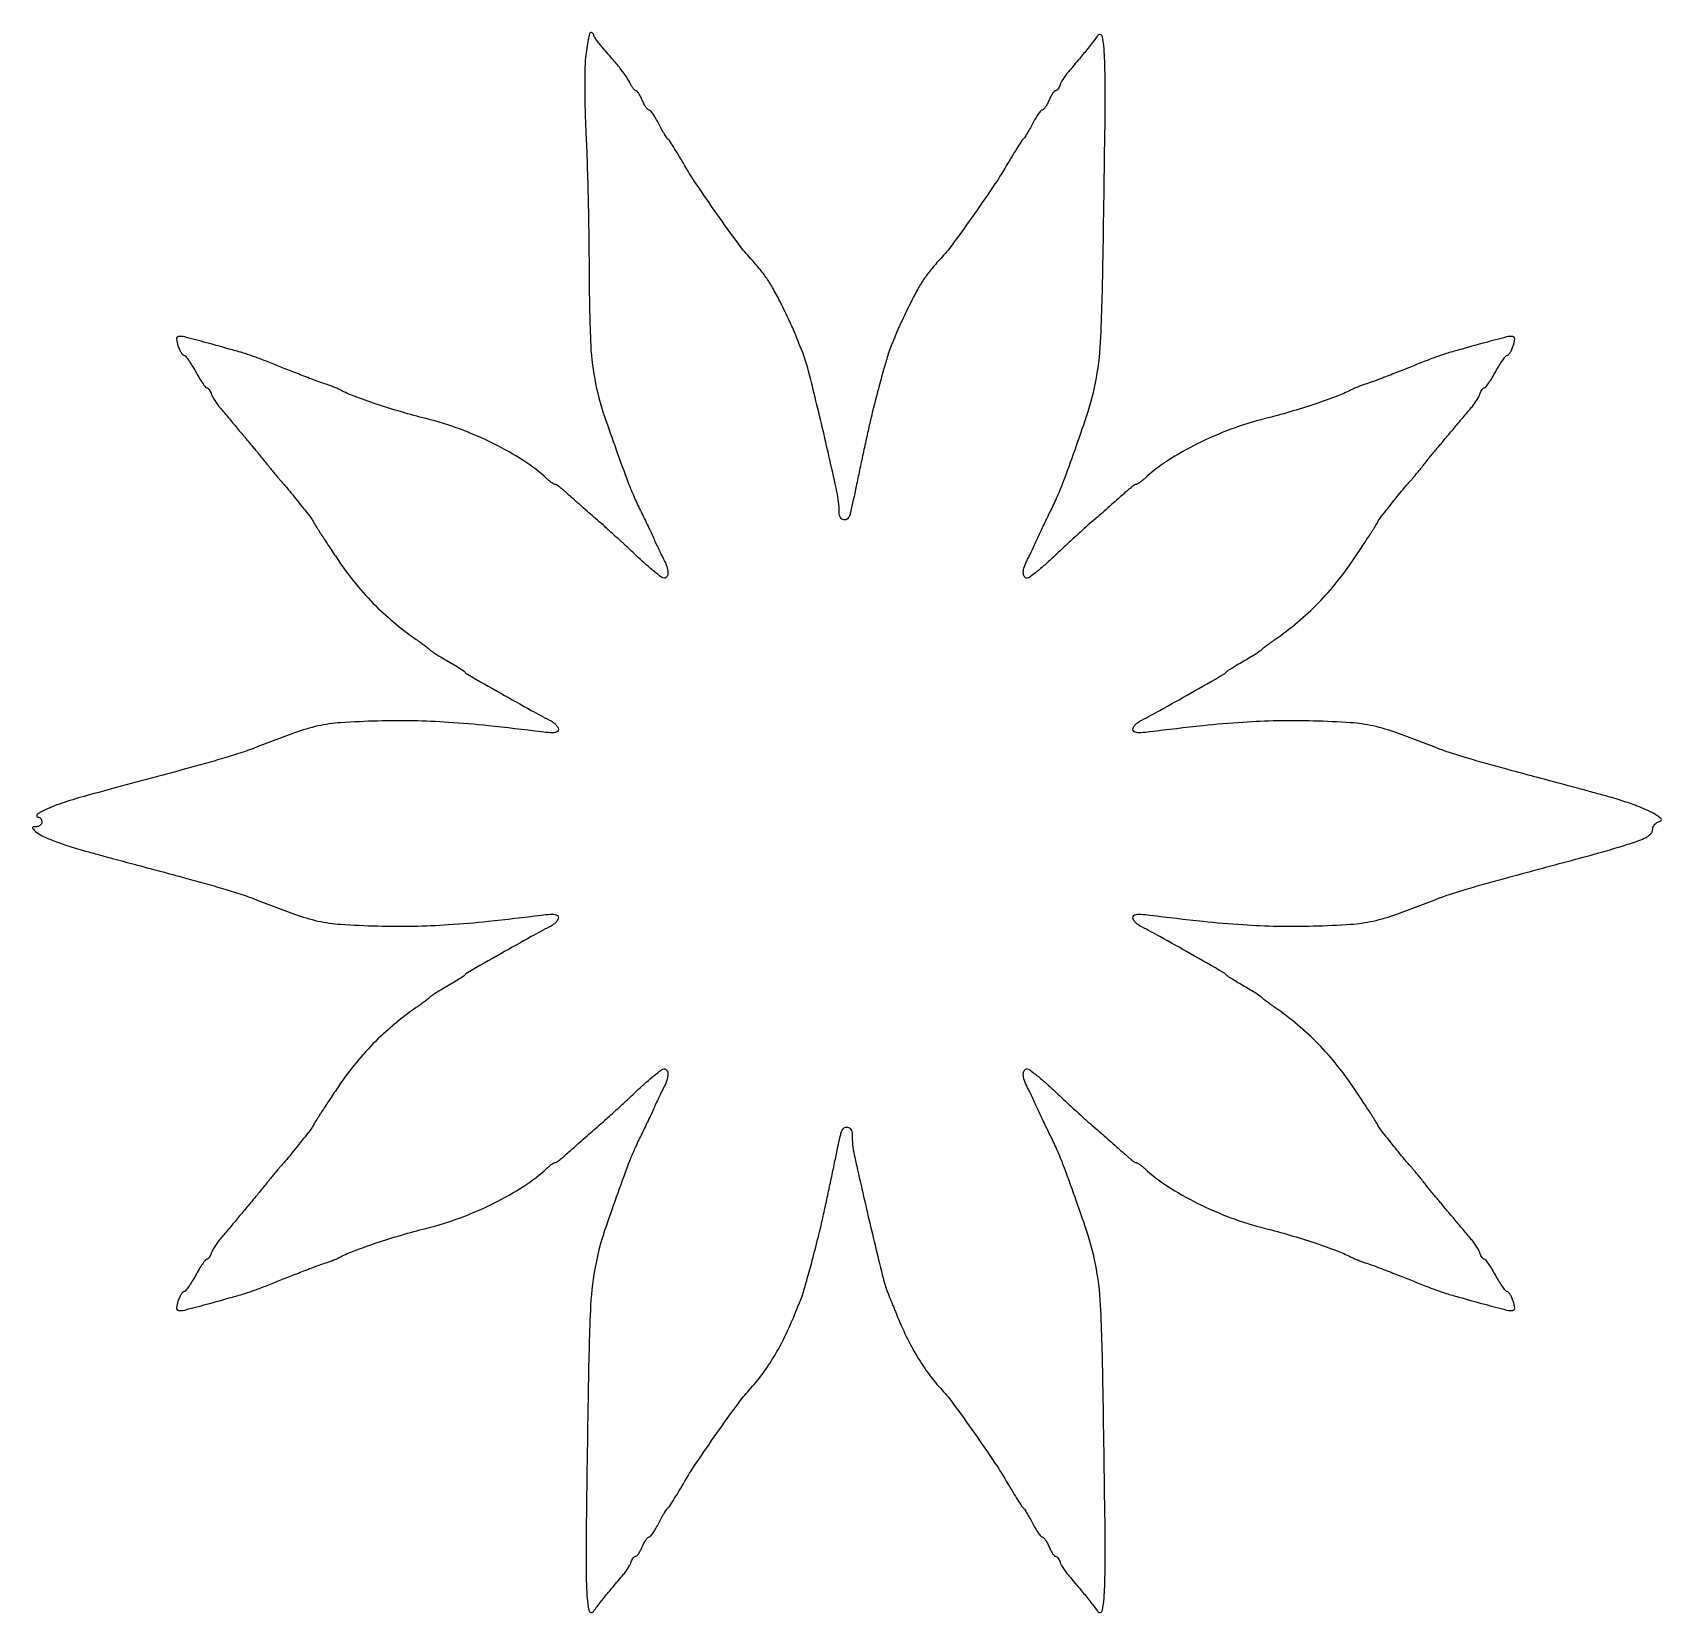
# Model space of a CAD drawing. Extents: x 0 to 505, y 1 to 490.
import ezdxf

# ---------------------------------------------------------------- set-up
doc = ezdxf.new("R2010")
doc.units = 0

msp = doc.modelspace()

# ---------------------------------------------------------------- linework, layer by layer
msp.add_lwpolyline([(171.441443, 482.25, 0.018933), (171.215229, 478.211293, 0.005744), (171.174706, 472.076563, 0.005743), (171.287371, 465.194102, 0.006229), (171.55738, 458.5, -0.005481), (171.891698, 450.508465, -0.00204), (172.192638, 439.26875, -0.002021), (172.421265, 427.009832, -0.002442), (172.533176, 415.5, 0.007612), (172.954313, 394.513025, 0.037326), (174.254316, 382.732303, 0.036174), (177.305233, 371.115973, 0.006871), (184.665141, 350.5, 0.009586), (185.396742, 348.645787, 0.004944), (186.379246, 346.353125, 0.004912), (187.43662, 344.014194, 0.007411), (188.40766, 342, -0.003108), (189.400032, 339.986046, -0.00202), (190.522988, 337.646875, -0.00203), (191.600669, 335.354608, -0.00386), (192.446057, 333.5, 0.003492), (193.231154, 331.774289, 0.002661), (194.114049, 329.895302, 0.00269), (194.960409, 328.143041, 0.006315), (195.616107, 326.845708, -0.036101), (196.605044, 324.560575, -0.078499), (196.945544, 322.684969, -0.145464), (196.618527, 321.484684, -0.260051), (195.75, 321.002202, -0.165292), (194.973938, 321.267489, -0.006724), (192.621703, 323.132798, -0.011128), (189.875475, 325.474973, -0.007594), (186.855799, 328.252202, 0.002666), (183.585161, 331.320286, 0.002223), (180.078435, 334.545959, 0.002243), (176.842962, 337.469197, 0.00611), (174.518332, 339.5, -0.002267), (172.462091, 341.268659, -0.001586), (170.160192, 343.279687, -0.0016), (167.966797, 345.220708, -0.003335), (166.272654, 346.75, 0.00876), (164.862859, 347.99512, 0.01253), (163.566492, 349.045313, 0.008452), (162.458772, 349.868183, 0.156767), (162.048682, 350, -0.132969), (161.678875, 350.100116, -0.018657), (161.004941, 350.52837, -0.020219), (160.230013, 351.109958, -0.015936), (159.438561, 351.798707, 0.043897), (152.264299, 357.369631, 0.027747), (143.047109, 362.610859, 0.02643), (132.677899, 367.101759, 0.027275), (122, 370.420341, -0.009857), (114.396724, 372.49601, -0.008821), (106.59243, 374.943192, -0.008607), (99.726031, 377.362152, -0.032517), (95.568391, 379.223515, 0.016839), (94.645397, 379.671963, 0.008402), (93.449728, 380.180017, 0.00833), (92.192712, 380.665158, 0.012147), (91.068391, 381.046978, -0.011577), (88.909064, 381.777546, -0.004372), (85.92388, 382.894839, -0.002407), (81.294444, 384.699466, -0.00044), (72.75, 388.086392, 0.006471), (68.99118, 389.524136, 0.012701), (65.958605, 390.552665, 0.007688), (62.042743, 391.705055, 0.001106), (54, 393.919007, 0.003566), (47.246164, 395.71045, 0.089139), (45.338573, 395.852519, 0.407291), (44.708555, 395.095015, 0.064), (45.149845, 393, 0.023364), (45.611653, 391.850955, 0.033077), (46.135125, 390.88125, 0.034762), (46.646414, 390.180923, 0.221173), (47.035413, 390, -0.228543), (47.485136, 389.78311, -0.013296), (48.427889, 388.53125, -0.018013), (49.492851, 386.915868, -0.012102), (50.596517, 385, 0.011153), (51.695407, 383.084022, 0.016756), (52.745733, 381.46875, 0.011686), (53.673339, 380.205637, 0.232561), (54.091541, 380, -0.184814), (54.430366, 379.870332, -0.052831), (54.814026, 379.445251, -0.045489), (55.178318, 378.834402, -0.034889), (55.464614, 378.111493, 0.046531), (55.846497, 377.209077, 0.01745), (56.539469, 376.021518, 0.01711), (57.388894, 374.77278, 0.019909), (58.282001, 373.648631, -0.00184), (59.343405, 372.407486, -0.000825), (60.729713, 370.768809, -0.000817), (62.189257, 369.032023, -0.001112), (63.5, 367.460033, 0.000677), (64.795016, 365.904155, 0.000528), (66.20625, 364.216929, 0.000533), (67.524241, 362.647959, 0.001299), (68.5, 361.494999, -0.003681), (69.443523, 360.369299, -0.001732), (70.646875, 358.901612, -0.001716), (71.896797, 357.355497, -0.002417), (73, 355.967557, 0.003076), (74.038343, 354.664748, 0.003092), (75.090871, 353.377056, 0.003018), (76.022216, 352.265622, 0.012391), (76.607221, 351.60966, -0.016522), (78.848943, 349.053841, -0.003509), (82.571652, 344.449929, -0.001526), (86.440656, 339.565291, -0.067414), (87.100966, 338.444019, 0.04295), (87.449342, 337.78043, 0.000997), (89.363809, 334.80198, 0.002209), (91.630808, 331.32431, 0.001495), (94.243916, 327.379887, 0.021944), (99.676602, 319.959573, 0.024292), (105.567619, 313.302512, 0.024677), (111.986803, 307.340942, 0.024231), (119, 302.002192, -0.005205), (120.376923, 301.034462, -0.006734), (121.61875, 300.116616, -0.005212), (122.637921, 299.325001, -0.05826), (123, 298.961615, 0.07998), (123.397411, 298.595839, 0.0044), (124.821875, 297.671608, 0.006728), (126.548256, 296.605312, 0.004861), (128.5, 295.461447, -0.005077), (130.451731, 294.31646, -0.007013), (132.178125, 293.246741, -0.004633), (133.60071, 292.318735, -0.082179), (134, 291.945806, 0.099692), (134.829387, 291.223446, 0.000433), (145.168223, 285.345752, 0.002218), (154.608043, 280.045195, 0.009759), (160.25, 277.052609, -0.039391), (161.302269, 276.411926, -0.044907), (162.192187, 275.638616, -0.05024), (162.807861, 274.853861, -0.142159), (163, 274.191729, -0.203752), (162.708463, 273.506009, -0.154177), (161.967938, 273.138334, -0.059515), (160.514377, 273.085963, -0.0101), (157.75, 273.371919, 0.004313), (141.316046, 275.264367, 0.009937), (128.922059, 276.334748, 0.012136), (118.148107, 276.787561, 0.010985), (107, 276.740331, 0.009807), (95.53969, 276.214881, 0.038403), (88.53294, 275.211764, 0.032858), (81.259031, 273.083381, 0.005853), (68, 268.061493, -0.016534), (64.943356, 266.97785, -0.003792), (59.709375, 265.358513, -0.003916), (53.646094, 263.58453, -0.003809), (47.5, 261.888952, 0.000115), (38.092118, 259.368159, 0.000366), (31.797699, 257.675105, 0.000386), (25.68, 256.019721, 0.00014), (17, 253.661214, 0.013714), (9.879181, 251.512852, 0.023151), (4.059187, 249.277317, 0.065988), (1.536606, 247.748651, 0.70826), (1.8, 247, -0.124206), (2.257657, 246.884532, -0.10078), (2.6475, 246.559375, -0.090584), (2.909471, 246.073004, -0.078509), (3, 245.5, -0.113529), (2.868382, 244.927806, -0.100281), (2.496429, 244.440625, -0.093977), (1.940316, 244.113723, -0.086218), (1.285714, 244, 0.021592), (0.339011, 243.959099, 0.340283), (0.11572, 243.754255, 0.233506), (0.21764, 243.40807, 0.012588), (1.035714, 242.56489, 0.082559), (2.856197, 241.290916, 0.017396), (6.426763, 239.734536, 0.016368), (11.035073, 238.086041, 0.010383), (16.5, 236.455015, 0.000861), (20.542527, 235.346875, 0.000724), (24.829344, 234.186372, 0.00031), (31.552675, 232.381183, 0.000032), (47.5, 228.111048, -0.003809), (53.646094, 226.41547, -0.003916), (59.709375, 224.641487, -0.003792), (64.943356, 223.02215, -0.016534), (68, 221.938507, 0.005853), (81.259031, 216.916619, 0.032858), (88.53294, 214.788236, 0.038403), (95.53969, 213.785119, 0.009807), (107, 213.259669, 0.010985), (118.148107, 213.212439, 0.012136), (128.922059, 213.665252, 0.009937), (141.316046, 214.735633, 0.004313), (157.75, 216.628081, -0.0101), (160.514377, 216.914037, -0.059515), (161.967938, 216.861666, -0.154177), (162.708463, 216.493991, -0.203752), (163, 215.808271, -0.142159), (162.807861, 215.146139, -0.05024), (162.192187, 214.361384, -0.044907), (161.302269, 213.588074, -0.039391), (160.25, 212.947391, 0.009759), (154.608043, 209.954805, 0.002218), (145.168223, 204.654248, 0.000433), (134.829387, 198.776554, 0.099692), (134, 198.054194, -0.082179), (133.60071, 197.681265, -0.004633), (132.178125, 196.753259, -0.007013), (130.451731, 195.68354, -0.005077), (128.5, 194.538553, 0.004861), (126.548256, 193.394688, 0.006728), (124.821875, 192.328392, 0.0044), (123.397411, 191.404161, 0.07998), (123, 191.038385, -0.05826), (122.637921, 190.674999, -0.005212), (121.61875, 189.883384, -0.006734), (120.376923, 188.965538, -0.005205), (119, 187.997808, 0.024231), (111.986803, 182.659058, 0.024677), (105.567619, 176.697488, 0.024292), (99.676602, 170.040427, 0.021944), (94.243916, 162.620113, 0.001495), (91.630808, 158.67569, 0.002209), (89.363809, 155.19802, 0.000997), (87.449342, 152.21957, 0.04295), (87.100966, 151.555981, -0.067414), (86.440656, 150.434709, -0.001526), (82.571652, 145.550071, -0.003509), (78.848943, 140.946159, -0.016522), (76.607221, 138.39034, 0.012391), (76.022216, 137.734378, 0.003018), (75.090871, 136.622944, 0.003092), (74.038343, 135.335252, 0.003076), (73, 134.032443, -0.002417), (71.896797, 132.644503, -0.001716), (70.646875, 131.098388, -0.001732), (69.443523, 129.630701, -0.003681), (68.5, 128.505001, 0.001299), (67.524241, 127.352041, 0.000533), (66.20625, 125.783071, 0.000528), (64.795016, 124.095845, 0.000677), (63.5, 122.539967, -0.001112), (62.189257, 120.967977, -0.000817), (60.729713, 119.231191, -0.000825), (59.343405, 117.592514, -0.00184), (58.282001, 116.351369, 0.019909), (57.388894, 115.22722, 0.01711), (56.539469, 113.978482, 0.01745), (55.846497, 112.790923, 0.046531), (55.464614, 111.888507, -0.034889), (55.178318, 111.165598, -0.045489), (54.814026, 110.554749, -0.052831), (54.430366, 110.129668, -0.184814), (54.091541, 110, 0.232561), (53.673339, 109.794363, 0.011686), (52.745733, 108.53125, 0.016756), (51.695407, 106.915978, 0.011153), (50.596517, 105, -0.012102), (49.492851, 103.084132, -0.018013), (48.427889, 101.46875, -0.013296), (47.485136, 100.21689, -0.228543), (47.035413, 100, 0.221173), (46.646414, 99.819077, 0.034762), (46.135125, 99.11875, 0.033077), (45.611653, 98.149045, 0.023364), (45.149845, 97, 0.064), (44.708555, 94.904985, 0.407291), (45.338573, 94.147481, 0.089139), (47.246164, 94.28955, 0.003566), (54, 96.080993, 0.001106), (62.042743, 98.294945, 0.007688), (65.958605, 99.447335, 0.012701), (68.99118, 100.475864, 0.006471), (72.75, 101.913608, -0.00044), (81.294444, 105.300534, -0.002407), (85.92388, 107.105161, -0.004372), (88.909064, 108.222454, -0.011577), (91.068391, 108.953022, 0.012147), (92.192712, 109.334842, 0.00833), (93.449728, 109.819983, 0.008402), (94.645397, 110.328037, 0.016839), (95.568391, 110.776485, -0.032517), (99.726031, 112.637848, -0.008607), (106.59243, 115.056808, -0.008821), (114.396724, 117.50399, -0.009857), (122, 119.579659, 0.027275), (132.677899, 122.898241, 0.02643), (143.047109, 127.389141, 0.027747), (152.264299, 132.630369, 0.043897), (159.438561, 138.201293, -0.015936), (160.230013, 138.890042, -0.020219), (161.004941, 139.47163, -0.018657), (161.678875, 139.899884, -0.132969), (162.048682, 140, 0.156767), (162.458772, 140.131817, 0.008452), (163.566492, 140.954688, 0.01253), (164.862859, 142.00488, 0.00876), (166.272654, 143.25, -0.003335), (167.966797, 144.779292, -0.0016), (170.160192, 146.720313, -0.001586), (172.462091, 148.731341, -0.002267), (174.518332, 150.5, 0.00611), (176.842962, 152.530803, 0.002243), (180.078435, 155.454041, 0.002223), (183.585161, 158.679714, 0.002666), (186.855799, 161.747798, -0.007594), (189.875475, 164.525027, -0.011128), (192.621703, 166.867202, -0.006724), (194.973938, 168.732511, -0.165292), (195.75, 168.997798, -0.260051), (196.618527, 168.515316, -0.145464), (196.945544, 167.315031, -0.078499), (196.605044, 165.439425, -0.036101), (195.616107, 163.154292, 0.006315), (194.960409, 161.856959, 0.00269), (194.114049, 160.104698, 0.002661), (193.231154, 158.225711, 0.003492), (192.446057, 156.5, -0.00386), (191.600669, 154.645392, -0.00203), (190.522988, 152.353125, -0.00202), (189.400032, 150.013954, -0.003108), (188.40766, 148, 0.007411), (187.43662, 145.985806, 0.004912), (186.379246, 143.646875, 0.004944), (185.396742, 141.354213, 0.009586), (184.665141, 139.5, 0.007599), (177.340012, 118.886644, 0.037636), (174.284406, 106.969981, 0.034283), (172.916732, 94.264499, 0.005614), (172.237057, 69.523509, 0.000843), (171.602142, 25.896153, 0.00971), (171.714433, 8.758148, 0.035332), (172.433687, 1.336114, 0.691789), (174.016395, 1.026528, -0.026353), (175.002901, 2.44928, -0.004924), (176.971848, 4.94061, -0.004673), (179.55775, 8.086527, -0.002621), (182.756026, 11.863744, 0.017979), (183.660878, 13.001467, 0.016243), (184.514244, 14.239662, 0.016513), (185.205833, 15.398829, 0.048664), (185.573413, 16.25, -0.039392), (185.848047, 16.919731, -0.049351), (186.208192, 17.485938, -0.057623), (186.594966, 17.876707, -0.170478), (186.946067, 18, 0.215174), (187.334112, 18.175101, 0.03068), (187.884068, 18.88125, 0.030353), (188.46488, 19.850942, 0.021572), (189, 21, -0.02282), (189.538575, 22.148978, -0.031757), (190.129757, 23.11875, -0.032801), (190.693406, 23.820739, -0.210189), (191.100996, 24, 0.223723), (191.543775, 24.208558, 0.018427), (192.340141, 25.248437, 0.021873), (193.226135, 26.621735, 0.015003), (194.11401, 28.25, -0.007746), (194.990409, 29.914238, -0.01028), (195.841697, 31.398437, -0.007859), (196.59379, 32.605989, -0.094924), (196.969806, 33, 0.093359), (197.38458, 33.431932, 0.003206), (198.659178, 35.409375, 0.005913), (200.127753, 37.781671, 0.004083), (201.736283, 40.5, -0.016501), (205.722533, 46.870149, -0.005173), (212.101467, 56.144412, -0.004465), (218.561265, 65.159034, -0.028554), (222.127965, 69.5, 0.027584), (226.130867, 74.352665, 0.023262), (229.825266, 79.893534, 0.021852), (233.20523, 86.112248, 0.01811), (236.264074, 93, -0.000755), (236.708782, 94.103055, -0.000518), (237.216463, 95.353125, -0.000522), (237.707832, 96.55585, -0.001061), (238.097054, 97.5, 0.025901), (238.864428, 99.66005, 0.004035), (240.123306, 104.013469, 0.003889), (241.682922, 109.74579, 0.001959), (243.565754, 117, 0.006277), (244.274333, 119.927524, 0.001723), (245.316567, 124.55625, 0.001741), (246.461556, 129.810942, 0.001816), (247.55363, 135, -0.000975), (248.57952, 139.915607, -0.00133), (249.524662, 144.342188, -0.000868), (250.334915, 148.056974, -0.01531), (250.635868, 149.25, -0.128214), (251.429243, 150.595552, -0.243874), (252.597186, 150.962724, -0.232403), (253.615187, 150.219678, -0.121487), (254, 148.659296, 0.054035), (254.680204, 142.38351, 0.003167), (258.920655, 123.620172, 0.003953), (263.355958, 105.217443, 0.0372), (265.902946, 97.5, -0.001061), (266.292168, 96.55585, -0.000522), (266.783537, 95.353125, -0.000518), (267.291218, 94.103055, -0.000755), (267.735926, 93, 0.01811), (270.79477, 86.112248, 0.021852), (274.174734, 79.893534, 0.023262), (277.869133, 74.352665, 0.027584), (281.872035, 69.5, -0.028554), (285.438735, 65.159034, -0.004465), (291.898533, 56.144412, -0.005173), (298.277467, 46.870149, -0.016501), (302.263717, 40.5, 0.004083), (303.872247, 37.781671, 0.005913), (305.340822, 35.409375, 0.003206), (306.61542, 33.431932, 0.093359), (307.030194, 33, -0.094924), (307.40621, 32.605989, -0.007859), (308.158303, 31.398437, -0.01028), (309.009591, 29.914238, -0.007746), (309.88599, 28.25, 0.015003), (310.773865, 26.621735, 0.021873), (311.659859, 25.248437, 0.018427), (312.456225, 24.208558, 0.223723), (312.899004, 24, -0.210189), (313.306594, 23.820739, -0.032801), (313.870243, 23.11875, -0.031757), (314.461425, 22.148978, -0.02282), (315, 21, 0.021572), (315.53512, 19.850942, 0.030353), (316.115932, 18.88125, 0.03068), (316.665888, 18.175101, 0.215174), (317.053933, 18, -0.170478), (317.405034, 17.876707, -0.057623), (317.791808, 17.485938, -0.049351), (318.151953, 16.919731, -0.039392), (318.426587, 16.25, 0.048664), (318.794167, 15.398829, 0.016513), (319.485756, 14.239662, 0.016243), (320.339122, 13.001467, 0.017979), (321.243974, 11.863744, -0.002621), (324.44225, 8.086527, -0.004673), (327.028152, 4.94061, -0.004924), (328.997099, 2.44928, -0.026353), (329.983605, 1.026528, 0.691789), (331.566313, 1.336114, 0.035332), (332.285567, 8.758148, 0.00971), (332.397858, 25.896153, 0.000843), (331.762943, 69.523509, 0.005614), (331.083268, 94.264499, 0.034283), (329.715594, 106.969981, 0.037636), (326.659988, 118.886644, 0.007599), (319.334859, 139.5, 0.009586), (318.603258, 141.354213, 0.004944), (317.620754, 143.646875, 0.004912), (316.56338, 145.985806, 0.007411), (315.59234, 148, -0.003108), (314.599968, 150.013954, -0.00202), (313.477012, 152.353125, -0.00203), (312.399331, 154.645392, -0.00386), (311.553943, 156.5, 0.003492), (310.768846, 158.225711, 0.002661), (309.885951, 160.104698, 0.00269), (309.039591, 161.856959, 0.006315), (308.383893, 163.154292, -0.036101), (307.394956, 165.439425, -0.078499), (307.054456, 167.315031, -0.145464), (307.381473, 168.515316, -0.260051), (308.25, 168.997798, -0.165292), (309.026062, 168.732511, -0.006724), (311.378297, 166.867202, -0.011128), (314.124525, 164.525027, -0.007594), (317.144201, 161.747798, 0.002666), (320.414839, 158.679714, 0.002223), (323.921565, 155.454041, 0.002243), (327.157038, 152.530803, 0.00611), (329.481668, 150.5, -0.002267), (331.537909, 148.731341, -0.001586), (333.839808, 146.720313, -0.0016), (336.033203, 144.779292, -0.003335), (337.727346, 143.25, 0.00876), (339.137141, 142.00488, 0.01253), (340.433508, 140.954688, 0.008452), (341.541228, 140.131817, 0.156767), (341.951318, 140, -0.132969), (342.321125, 139.899884, -0.018657), (342.995059, 139.47163, -0.020219), (343.769987, 138.890042, -0.015936), (344.561439, 138.201293, 0.043897), (351.735701, 132.630369, 0.027747), (360.952891, 127.389141, 0.02643), (371.322101, 122.898241, 0.027275), (382, 119.579659, -0.009857), (389.603276, 117.50399, -0.008821), (397.40757, 115.056808, -0.008607), (404.273969, 112.637848, -0.032517), (408.431609, 110.776485, 0.016839), (409.354603, 110.328037, 0.008402), (410.550272, 109.819983, 0.00833), (411.807288, 109.334842, 0.012147), (412.931609, 108.953022, -0.011577), (415.090936, 108.222454, -0.004372), (418.07612, 107.105161, -0.002407), (422.705556, 105.300534, -0.00044), (431.25, 101.913608, 0.006471), (435.00882, 100.475864, 0.012701), (438.041395, 99.447335, 0.007688), (441.957257, 98.294945, 0.001106), (450, 96.080993, 0.003566), (456.753836, 94.28955, 0.089139), (458.661427, 94.147481, 0.407291), (459.291445, 94.904985, 0.064), (458.850155, 97, 0.023364), (458.388347, 98.149045, 0.033077), (457.864875, 99.11875, 0.034762), (457.353586, 99.819077, 0.221173), (456.964587, 100, -0.228543), (456.514864, 100.21689, -0.013296), (455.572111, 101.46875, -0.018013), (454.507149, 103.084132, -0.012102), (453.403483, 105, 0.011153), (452.304593, 106.915978, 0.016756), (451.254267, 108.53125, 0.011686), (450.326661, 109.794363, 0.232561), (449.908459, 110, -0.184814), (449.569634, 110.129668, -0.052831), (449.185974, 110.554749, -0.045489), (448.821682, 111.165598, -0.034889), (448.535386, 111.888507, 0.046531), (448.153503, 112.790923, 0.01745), (447.460531, 113.978482, 0.01711), (446.611106, 115.22722, 0.019909), (445.717999, 116.351369, -0.00184), (444.656595, 117.592514, -0.000825), (443.270287, 119.231191, -0.000817), (441.810743, 120.967977, -0.001112), (440.5, 122.539967, 0.000677), (439.204984, 124.095845, 0.000528), (437.79375, 125.783071, 0.000533), (436.475759, 127.352041, 0.001299), (435.5, 128.505001, -0.003681), (434.556477, 129.630701, -0.001732), (433.353125, 131.098388, -0.001716), (432.103203, 132.644503, -0.002417), (431, 134.032443, 0.003076), (429.961657, 135.335252, 0.003092), (428.909129, 136.622944, 0.003018), (427.977784, 137.734378, 0.012391), (427.392779, 138.39034, -0.016522), (425.151057, 140.946159, -0.003509), (421.428348, 145.550071, -0.001526), (417.559344, 150.434709, -0.067414), (416.899034, 151.555981, 0.04295), (416.550658, 152.21957, 0.000997), (414.636191, 155.19802, 0.002209), (412.369192, 158.67569, 0.001495), (409.756084, 162.620113, 0.021944), (404.323398, 170.040427, 0.024292), (398.432381, 176.697488, 0.024677), (392.013197, 182.659058, 0.024231), (385, 187.997808, -0.005205), (383.623077, 188.965538, -0.006734), (382.38125, 189.883384, -0.005212), (381.362079, 190.674999, -0.05826), (381, 191.038385, 0.07998), (380.602589, 191.404161, 0.0044), (379.178125, 192.328392, 0.006728), (377.451744, 193.394688, 0.004861), (375.5, 194.538553, -0.005077), (373.548269, 195.68354, -0.007013), (371.821875, 196.753259, -0.004633), (370.39929, 197.681265, -0.082179), (370, 198.054194, 0.099692), (369.170613, 198.776554, 0.000433), (358.831777, 204.654248, 0.002218), (349.391957, 209.954805, 0.009759), (343.75, 212.947391, -0.039391), (342.697731, 213.588074, -0.044907), (341.807813, 214.361384, -0.05024), (341.192139, 215.146139, -0.142159), (341, 215.808271, -0.203752), (341.291537, 216.493991, -0.154177), (342.032062, 216.861666, -0.059515), (343.485623, 216.914037, -0.0101), (346.25, 216.628081, 0.004313), (362.683954, 214.735633, 0.009937), (375.077941, 213.665252, 0.012136), (385.851893, 213.212439, 0.010985), (397, 213.259669, 0.009807), (408.46031, 213.785119, 0.038403), (415.46706, 214.788236, 0.032858), (422.740969, 216.916619, 0.005853), (436, 221.938507, -0.016534), (439.056644, 223.02215, -0.003792), (444.290625, 224.641487, -0.003916), (450.353906, 226.41547, -0.003809), (456.5, 228.111048, 0.000356), (476.905577, 233.589157, 0.002659), (486.581134, 236.249327, 0.005634), (492.575458, 238.00482, 0.011366), (497.25, 239.54816, 0.020797), (499.385227, 240.408952, 0.051349), (500.842841, 241.257919, 0.076805), (501.70691, 242.118407, 0.159884), (502, 243.01155, -0.085442), (502.125031, 243.737879, -0.066237), (502.491355, 244.453322, -0.066064), (503.033261, 245.049869, -0.08395), (503.672699, 245.427897, 0.03351), (504.565078, 245.840841, 0.320514), (504.737447, 246.197615, 0.186442), (504.47816, 246.631226, 0.013052), (503.318195, 247.489681, 0.047013), (500.958078, 248.831782, 0.014376), (497.164361, 250.410525, 0.013466), (492.561907, 252.031676, 0.010616), (487.5, 253.544985, 0.000861), (483.457473, 254.653125, 0.000724), (479.170656, 255.813628, 0.00031), (472.447325, 257.618817, 0.000032), (456.5, 261.888952, -0.003809), (450.353906, 263.58453, -0.003916), (444.290625, 265.358513, -0.003792), (439.056644, 266.97785, -0.016534), (436, 268.061493, 0.005853), (422.740969, 273.083381, 0.032858), (415.46706, 275.211764, 0.038403), (408.46031, 276.214881, 0.009807), (397, 276.740331, 0.010985), (385.851893, 276.787561, 0.012136), (375.077941, 276.334748, 0.009937), (362.683954, 275.264367, 0.004313), (346.25, 273.371919, -0.0101), (343.485623, 273.085963, -0.059515), (342.032062, 273.138334, -0.154177), (341.291537, 273.506009, -0.203752), (341, 274.191729, -0.142159), (341.192139, 274.853861, -0.05024), (341.807813, 275.638616, -0.044907), (342.697731, 276.411926, -0.039391), (343.75, 277.052609, 0.009759), (349.391957, 280.045195, 0.002218), (358.831777, 285.345752, 0.000433), (369.170613, 291.223446, 0.099692), (370, 291.945806, -0.082179), (370.39929, 292.318735, -0.004633), (371.821875, 293.246741, -0.007013), (373.548269, 294.31646, -0.005077), (375.5, 295.461447, 0.004861), (377.451744, 296.605312, 0.006728), (379.178125, 297.671608, 0.0044), (380.602589, 298.595839, 0.07998), (381, 298.961615, -0.05826), (381.362079, 299.325001, -0.005212), (382.38125, 300.116616, -0.006734), (383.623077, 301.034462, -0.005205), (385, 302.002192, 0.024231), (392.013197, 307.340942, 0.024677), (398.432381, 313.302512, 0.024292), (404.323398, 319.959573, 0.021944), (409.756084, 327.379887, 0.001495), (412.369192, 331.32431, 0.002209), (414.636191, 334.80198, 0.000997), (416.550658, 337.78043, 0.04295), (416.899034, 338.444019, -0.067414), (417.559344, 339.565291, -0.001526), (421.428348, 344.449929, -0.003509), (425.151057, 349.053841, -0.016522), (427.392779, 351.60966, 0.012391), (427.977784, 352.265622, 0.003018), (428.909129, 353.377056, 0.003092), (429.961657, 354.664748, 0.003076), (431, 355.967557, -0.002417), (432.103203, 357.355497, -0.001716), (433.353125, 358.901612, -0.001732), (434.556477, 360.369299, -0.003681), (435.5, 361.494999, 0.001299), (436.475759, 362.647959, 0.000533), (437.79375, 364.216929, 0.000528), (439.204984, 365.904155, 0.000677), (440.5, 367.460033, -0.001112), (441.810743, 369.032023, -0.000817), (443.270287, 370.768809, -0.000825), (444.656595, 372.407486, -0.00184), (445.717999, 373.648631, 0.019909), (446.611106, 374.77278, 0.01711), (447.460531, 376.021518, 0.01745), (448.153503, 377.209077, 0.046531), (448.535386, 378.111493, -0.034889), (448.821682, 378.834402, -0.045489), (449.185974, 379.445251, -0.052831), (449.569634, 379.870332, -0.184814), (449.908459, 380, 0.232561), (450.326661, 380.205637, 0.011686), (451.254267, 381.46875, 0.016756), (452.304593, 383.084022, 0.011153), (453.403483, 385, -0.012102), (454.507149, 386.915868, -0.018013), (455.572111, 388.53125, -0.013296), (456.514864, 389.78311, -0.228543), (456.964587, 390, 0.221173), (457.353586, 390.180923, 0.034762), (457.864875, 390.88125, 0.033077), (458.388347, 391.850955, 0.023364), (458.850155, 393, 0.064), (459.291445, 395.095015, 0.407291), (458.661427, 395.852519, 0.089139), (456.753836, 395.71045, 0.003566), (450, 393.919007, 0.001106), (441.957257, 391.705055, 0.007688), (438.041395, 390.552665, 0.012701), (435.00882, 389.524136, 0.006471), (431.25, 388.086392, -0.00044), (422.705556, 384.699466, -0.002407), (418.07612, 382.894839, -0.004372), (415.090936, 381.777546, -0.011577), (412.931609, 381.046978, 0.012147), (411.807288, 380.665158, 0.00833), (410.550272, 380.180017, 0.008402), (409.354603, 379.671963, 0.016839), (408.431609, 379.223515, -0.032517), (404.273969, 377.362152, -0.008607), (397.40757, 374.943192, -0.008821), (389.603276, 372.49601, -0.009857), (382, 370.420341, 0.027275), (371.322101, 367.101759, 0.02643), (360.952891, 362.610859, 0.027747), (351.735701, 357.369631, 0.043897), (344.561439, 351.798707, -0.015936), (343.769987, 351.109958, -0.020219), (342.995059, 350.52837, -0.018657), (342.321125, 350.100116, -0.132969), (341.951318, 350, 0.156767), (341.541228, 349.868183, 0.008452), (340.433508, 349.045313, 0.01253), (339.137141, 347.99512, 0.00876), (337.727346, 346.75, -0.003335), (336.033203, 345.220708, -0.0016), (333.839808, 343.279687, -0.001586), (331.537909, 341.268659, -0.002267), (329.481668, 339.5, 0.00611), (327.157038, 337.469197, 0.002243), (323.921565, 334.545959, 0.002223), (320.414839, 331.320286, 0.002666), (317.144201, 328.252202, -0.007594), (314.124525, 325.474973, -0.011128), (311.378297, 323.132798, -0.006724), (309.026062, 321.267489, -0.165292), (308.25, 321.002202, -0.260051), (307.381473, 321.484684, -0.145464), (307.054456, 322.684969, -0.078499), (307.394956, 324.560575, -0.036101), (308.383893, 326.845708, 0.006315), (309.039591, 328.143041, 0.00269), (309.885951, 329.895302, 0.002661), (310.768846, 331.774289, 0.003492), (311.553943, 333.5, -0.00386), (312.399331, 335.354608, -0.00203), (313.477012, 337.646875, -0.00202), (314.599968, 339.986046, -0.003108), (315.59234, 342, 0.007411), (316.56338, 344.014194, 0.004912), (317.620754, 346.353125, 0.004944), (318.603258, 348.645787, 0.009586), (319.334859, 350.5, 0.007599), (326.659988, 371.113356, 0.037636), (329.715594, 383.030019, 0.034283), (331.083268, 395.735501, 0.005614), (331.762943, 420.476491, 0.000843), (332.397858, 464.103847, 0.00971), (332.285567, 481.241852, 0.035332), (331.566313, 488.663886, 0.691789), (329.983605, 488.973472, -0.026353), (328.997099, 487.55072, -0.004924), (327.028152, 485.05939, -0.004673), (324.44225, 481.913473, -0.002621), (321.243974, 478.136256, 0.017979), (320.339122, 476.998533, 0.016243), (319.485756, 475.760338, 0.016513), (318.794167, 474.601171, 0.048664), (318.426587, 473.75, -0.039392), (318.151953, 473.080269, -0.049351), (317.791808, 472.514063, -0.057623), (317.405034, 472.123293, -0.170478), (317.053933, 472, 0.215174), (316.665888, 471.824899, 0.03068), (316.115932, 471.11875, 0.030353), (315.53512, 470.149058, 0.021572), (315, 469, -0.02282), (314.461425, 467.851022, -0.031757), (313.870243, 466.88125, -0.032801), (313.306594, 466.179261, -0.210189), (312.899004, 466, 0.223723), (312.456225, 465.791442, 0.018427), (311.659859, 464.751562, 0.021873), (310.773865, 463.378265, 0.015003), (309.88599, 461.75, -0.007746), (309.009591, 460.085762, -0.01028), (308.158303, 458.601562, -0.007859), (307.40621, 457.394011, -0.094924), (307.030194, 457, 0.093359), (306.61542, 456.568068, 0.003206), (305.340822, 454.590625, 0.005913), (303.872247, 452.218329, 0.004083), (302.263717, 449.5, -0.016501), (298.277467, 443.129851, -0.005173), (291.898533, 433.855588, -0.004465), (285.438735, 424.840966, -0.028554), (281.872035, 420.5, 0.012838), (278.771321, 416.95907, 0.023092), (276.443456, 413.880101, 0.022719), (274.384902, 410.565494, 0.011978), (272.119722, 406.281371, 0.002687), (270.761812, 403.520116, 0.002958), (269.47692, 400.83109, 0.002755), (268.405381, 398.521084, 0.014992), (267.869722, 397.25, -0.002841), (267.467131, 396.225824, -0.001649), (266.972524, 395, -0.001648), (266.468571, 393.774363, -0.002777), (266.036742, 392.75, 0.026758), (265.196478, 390.455228, 0.005272), (263.9548, 386.247554, 0.004576), (262.39574, 380.553556, 0.002019), (260.434246, 373, 0.006277), (259.725667, 370.072476, 0.001723), (258.683433, 365.44375, 0.001741), (257.538444, 360.189058, 0.001816), (256.44637, 355, -0.000975), (255.42048, 350.084393, -0.00133), (254.475338, 345.657812, -0.000868), (253.665085, 341.943026, -0.01531), (253.364132, 340.75, -0.128214), (252.570757, 339.404448, -0.243874), (251.402814, 339.037276, -0.232403), (250.384813, 339.780322, -0.121487), (250, 341.340704, 0.054162), (249.29571, 347.823388, 0.003389), (245.027507, 366.62636, 0.004078), (240.53935, 385.11483, 0.039571), (237.963258, 392.75, -0.002777), (237.531429, 393.774363, -0.001648), (237.027476, 395, -0.001649), (236.532869, 396.225824, -0.002841), (236.130278, 397.25, 0.014992), (235.594619, 398.521084, 0.002755), (234.52308, 400.83109, 0.002958), (233.238188, 403.520116, 0.002687), (231.880278, 406.281371, 0.011978), (229.615098, 410.565494, 0.022719), (227.556544, 413.880101, 0.023092), (225.228679, 416.95907, 0.012838), (222.127965, 420.5, -0.028554), (218.561265, 424.840966, -0.004465), (212.101467, 433.855588, -0.005173), (205.722533, 443.129851, -0.016501), (201.736283, 449.5, 0.004083), (200.127753, 452.218329, 0.005913), (198.659178, 454.590625, 0.003206), (197.38458, 456.568068, 0.093359), (196.969806, 457, -0.094924), (196.59379, 457.394011, -0.007859), (195.841697, 458.601562, -0.01028), (194.990409, 460.085762, -0.007746), (194.11401, 461.75, 0.015003), (193.226135, 463.378265, 0.021873), (192.340141, 464.751562, 0.018427), (191.543775, 465.791442, 0.223723), (191.100996, 466, -0.210189), (190.693406, 466.179261, -0.032801), (190.129757, 466.88125, -0.031757), (189.538575, 467.851022, -0.02282), (189, 469, 0.0191), (188.4717, 470.149216, 0.02746), (187.911424, 471.11875, 0.026306), (187.388021, 471.83435, 0.225378), (187.039195, 472, -0.192908), (186.695095, 472.13789, -0.034182), (186.217324, 472.660937, -0.032634), (185.71255, 473.388401, -0.024261), (185.249823, 474.25, 0.036765), (184.165922, 476.152611, 0.016415), (182.480317, 478.493057, 0.012374), (180.095873, 481.431261, 0.005195), (176.75, 485.270291, -0.012208), (175.696751, 486.513563, -0.016365), (174.807813, 487.693394, -0.013518), (174.136281, 488.705202, -0.140644), (174, 489.180108, 0.110785), (173.929836, 489.492889, 0.099994), (173.731313, 489.759157, 0.094799), (173.434555, 489.937758, 0.088415), (173.08532, 490, 0.340733), (172.694023, 489.698319, 0.01205), (172.225125, 487.723437, 0.01783), (171.786916, 485.221066, 0.010973)], format="xyb", close=True)

doc.saveas('drawing.dxf')
